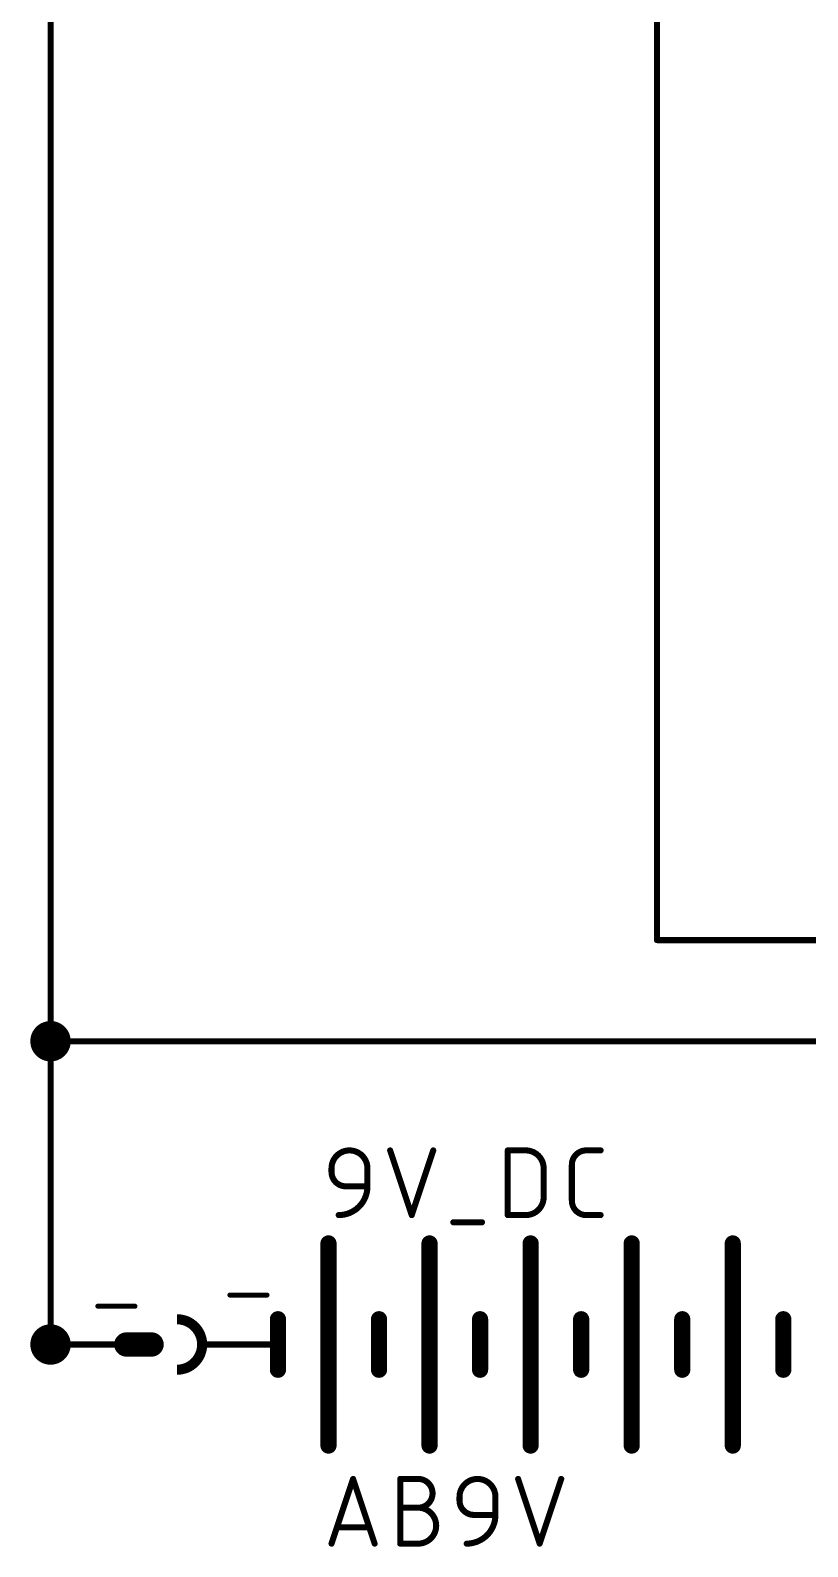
# Model space of a CAD drawing. Extents: x 33 to 158, y -5 to 117.
# Drawn here: x 32.51 to 52.05, y 0 to 38.1 of the extents above; entities that cross this region are included whole.
import ezdxf

# ---------------------------------------------------------------- set-up
doc = ezdxf.new("R2010")
doc.units = 0
for name, color, linetype in [('91', 122, 'CONTINUOUS'), ('94', 12, 'CONTINUOUS'), ('95', 251, 'CONTINUOUS'), ('96', 251, 'CONTINUOUS')]:
    doc.layers.add(name, color=color, linetype=linetype)

msp = doc.modelspace()

# ---------------------------------------------------------------- linework, layer by layer
at = {"layer": '91', "const_width": 0.1524}
for points in [[(33.02, 12.7), (33.02, 71.12)], [(48.26, 71.12), (48.26, 15.24)], [(48.26, 15.24), (73.66, 15.24)], [(78.74, 12.7), (33.02, 12.7)], [(33.02, 12.7), (33.02, 5.08)]]:
    msp.add_lwpolyline(points, dxfattribs=at)
at = {"layer": '91'}
for points, const_width in [([(48.26, 15.2781, 1), (48.26, 15.2019)], 0.0762), ([(48.2219, 15.24, 1), (48.2981, 15.24)], 0.0762), ([(33.02, 12.446, 1), (33.02, 12.954, 1), (33.02, 12.446)], 0.508), ([(33.02, 12.7381, 1), (33.02, 12.6619)], 0.0762), ([(33.0581, 12.7, 1), (32.9819, 12.7)], 0.0762), ([(32.9819, 12.7, 1), (33.0581, 12.7)], 0.0762), ([(33.02, 4.826, 1), (33.02, 5.334, 1), (33.02, 4.826)], 0.508), ([(32.9819, 5.08, 1), (33.0581, 5.08)], 0.0762)]:
    msp.add_lwpolyline(points, format="xyb", dxfattribs=dict(at, const_width=const_width))
at = {"layer": '94'}
for points, const_width in [([(40.005, 7.62), (40.005, 2.54)], 0.4064), ([(42.545, 7.62), (42.545, 2.54)], 0.4064), ([(45.085, 7.62), (45.085, 2.54)], 0.4064), ([(47.625, 7.62), (47.625, 2.54)], 0.4064), ([(50.165, 7.62), (50.165, 2.54)], 0.4064), ([(37.5285, 6.3218), (38.4598, 6.3218)], 0.127), ([(38.735, 5.715), (38.735, 5.08)], 0.4064), ([(41.275, 5.715), (41.275, 4.445)], 0.4064), ([(43.815, 5.715), (43.815, 4.445)], 0.4064), ([(46.355, 5.715), (46.355, 4.445)], 0.4064), ([(48.895, 5.715), (48.895, 4.445)], 0.4064), ([(51.435, 5.715), (51.435, 4.445)], 0.4064), ([(35.56, 5.08), (34.925, 5.08)], 0.6096), ([(33.02, 5.08), (35.56, 5.08)], 0.1524), ([(36.83, 5.08), (38.735, 5.08)], 0.1524), ([(38.735, 5.08), (38.735, 4.445)], 0.4064)]:
    msp.add_lwpolyline(points, dxfattribs=dict(at, const_width=const_width))
for points, const_width in [([(40.1066, 7.62, 1), (39.9034, 7.62)], 0.2032), ([(42.6466, 7.62, 1), (42.4434, 7.62)], 0.2032), ([(45.1866, 7.62, 1), (44.9834, 7.62)], 0.2032), ([(47.7266, 7.62, 1), (47.5234, 7.62)], 0.2032), ([(50.2666, 7.62, 1), (50.0634, 7.62)], 0.2032), ([(37.5285, 6.3535, 1), (37.5285, 6.29)], 0.0635), ([(38.4598, 6.29, 1), (38.4598, 6.3535)], 0.0635), ([(36.195, 4.445, 1), (36.195, 5.715)], 0.254), ([(38.8366, 5.715, 1), (38.6334, 5.715)], 0.2032), ([(41.3766, 5.715, 1), (41.1734, 5.715)], 0.2032), ([(43.9166, 5.715, 1), (43.7134, 5.715)], 0.2032), ([(46.4566, 5.715, 1), (46.2534, 5.715)], 0.2032), ([(48.9966, 5.715, 1), (48.7934, 5.715)], 0.2032), ([(51.5366, 5.715, 1), (51.3334, 5.715)], 0.2032), ([(34.925, 5.2324, 1), (34.925, 4.9276)], 0.3048), ([(35.56, 4.9276, 1), (35.56, 5.2324)], 0.3048), ([(33.02, 5.1181, 1), (33.02, 5.0419)], 0.0762), ([(35.56, 5.0419, 1), (35.56, 5.1181)], 0.0762), ([(36.83, 5.1181, 1), (36.83, 5.0419)], 0.0762), ([(38.8366, 5.08, 1), (38.6334, 5.08)], 0.2032), ([(38.6334, 5.08, 1), (38.8366, 5.08)], 0.2032), ([(38.735, 5.0419, 1), (38.735, 5.1181)], 0.0762), ([(38.6334, 4.445, 1), (38.8366, 4.445)], 0.2032), ([(41.1734, 4.445, 1), (41.3766, 4.445)], 0.2032), ([(43.7134, 4.445, 1), (43.9166, 4.445)], 0.2032), ([(46.2534, 4.445, 1), (46.4566, 4.445)], 0.2032), ([(48.7934, 4.445, 1), (48.9966, 4.445)], 0.2032), ([(51.3334, 4.445, 1), (51.5366, 4.445)], 0.2032), ([(39.9034, 2.54, 1), (40.1066, 2.54)], 0.2032), ([(42.4434, 2.54, 1), (42.6466, 2.54)], 0.2032), ([(44.9834, 2.54, 1), (45.1866, 2.54)], 0.2032), ([(47.5234, 2.54, 1), (47.7266, 2.54)], 0.2032), ([(50.0634, 2.54, 1), (50.2666, 2.54)], 0.2032)]:
    msp.add_lwpolyline(points, format="xyb", dxfattribs=dict(at, const_width=const_width))
at = {"layer": '95'}
for points, const_width in [([(40.9843, 9.5052, 1), (40.0812, 9.5052)], 0.1524), ([(41.5902, 9.9688, 1), (41.5179, 9.9448)], 0.0762), ([(42.6739, 9.9448, 1), (42.6016, 9.9688)], 0.0762), ([(44.5481, 9.9568, 1), (44.4719, 9.9568)], 0.0762), ([(44.51, 9.9949, 1), (44.51, 9.9187)], 0.0762), ([(45.4132, 9.5052, 0.4142), (44.9616, 9.9568)], 0.1524), ([(44.9616, 9.9949, 1), (44.9616, 9.9187)], 0.0762), ([(44.9616, 9.9187, 1), (44.9616, 9.9949)], 0.0762), ([(46.4826, 9.9568, 0.4142), (46.1213, 9.5956)], 0.1524), ([(46.4826, 9.9949, 1), (46.4826, 9.9187)], 0.0762), ([(46.4826, 9.9187, 1), (46.4826, 9.9949)], 0.0762), ([(46.8438, 9.9187, 1), (46.8438, 9.9949)], 0.0762), ([(40.1193, 9.5052, 1), (40.0431, 9.5052)], 0.0762), ([(40.0431, 9.5052, 1), (40.1193, 9.5052)], 0.0762), ([(41.0224, 9.5052, 1), (40.9462, 9.5052)], 0.0762), ([(40.9462, 9.5052, 1), (41.0224, 9.5052)], 0.0762), ([(45.4513, 9.5052, 1), (45.3751, 9.5052)], 0.0762), ([(45.3751, 9.5052, 1), (45.4513, 9.5052)], 0.0762), ([(46.1594, 9.5956, 1), (46.0832, 9.5956)], 0.0762), ([(46.0832, 9.5956, 1), (46.1594, 9.5956)], 0.0762), ([(40.0812, 9.4149, 0.4142), (40.4424, 9.0537)], 0.1524), ([(40.1193, 9.4149, 1), (40.0431, 9.4149)], 0.0762), ([(40.0431, 9.4149, 1), (40.1193, 9.4149)], 0.0762), ([(40.2618, 8.3312, 0.4142), (40.9843, 9.0537)], 0.1524), ([(40.4424, 9.0918, 1), (40.4424, 9.0156)], 0.0762), ([(40.4424, 9.0156, 1), (40.4424, 9.0918)], 0.0762), ([(41.0224, 9.0537, 1), (40.9462, 9.0537)], 0.0762), ([(40.9462, 9.0537, 1), (41.0224, 9.0537)], 0.0762), ([(40.9843, 9.0156, 1), (40.9843, 9.0918)], 0.0762), ([(44.9616, 8.3312, 0.4142), (45.4132, 8.7828)], 0.1524), ([(45.4513, 8.7828, 1), (45.3751, 8.7828)], 0.0762), ([(45.3751, 8.7828, 1), (45.4513, 8.7828)], 0.0762), ([(46.1213, 8.6924, 0.4142), (46.4826, 8.3312)], 0.1524), ([(46.1594, 8.6924, 1), (46.0832, 8.6924)], 0.0762), ([(40.2618, 8.3693, 1), (40.2618, 8.2931)], 0.0762), ([(44.51, 8.3693, 1), (44.51, 8.2931)], 0.0762), ([(44.9616, 8.3693, 1), (44.9616, 8.2931)], 0.0762), ([(44.9616, 8.2931, 1), (44.9616, 8.3693)], 0.0762), ([(46.0832, 8.6924, 1), (46.1594, 8.6924)], 0.0762), ([(46.4826, 8.3693, 1), (46.4826, 8.2931)], 0.0762), ([(46.4826, 8.2931, 1), (46.4826, 8.3693)], 0.0762), ([(46.8438, 8.2931, 1), (46.8438, 8.3693)], 0.0762), ([(42.0597, 8.3432, 1), (42.132, 8.3192)], 0.0762), ([(42.0597, 8.3192, 1), (42.132, 8.3432)], 0.0762), ([(43.1414, 8.1887, 1), (43.1414, 8.1125)], 0.0762), ([(43.8639, 8.1125, 1), (43.8639, 8.1887)], 0.0762), ([(44.4719, 8.3312, 1), (44.5481, 8.3312)], 0.0762), ([(34.2096, 6.0741, 1), (34.2096, 6.0106)], 0.0635), ([(35.1409, 6.0106, 1), (35.1409, 6.0741)], 0.0635)]:
    msp.add_lwpolyline(points, format="xyb", dxfattribs=dict(at, const_width=const_width))
for points, const_width in [([(41.554, 9.9568), (42.0959, 8.3312)], 0.1524), ([(42.0959, 8.3312), (42.6377, 9.9568)], 0.1524), ([(44.51, 8.3312), (44.51, 9.9568)], 0.1524), ([(44.51, 9.9568), (44.9616, 9.9568)], 0.1524), ([(46.4826, 9.9568), (46.8438, 9.9568)], 0.1524), ([(40.0812, 9.4149), (40.0812, 9.5052)], 0.1524), ([(40.9843, 9.5052), (40.9843, 9.0537)], 0.1524), ([(45.4132, 9.5052), (45.4132, 8.7828)], 0.1524), ([(46.1213, 8.6924), (46.1213, 9.5956)], 0.1524), ([(40.9843, 9.0537), (40.4424, 9.0537)], 0.1524), ([(44.9616, 8.3312), (44.51, 8.3312)], 0.1524), ([(46.8438, 8.3312), (46.4826, 8.3312)], 0.1524), ([(43.1414, 8.1506), (43.8639, 8.1506)], 0.1524), ([(34.2096, 6.0424), (35.1409, 6.0424)], 0.127)]:
    msp.add_lwpolyline(points, dxfattribs=dict(at, const_width=const_width))
at = {"layer": '96', "const_width": 0.1524}
for points in [[(40.0812, 0.0762), (40.6231, 1.7018)], [(40.6231, 1.7018), (41.1649, 0.0762)], [(41.8078, 0.0762), (41.8078, 1.7018)], [(41.8078, 1.7018), (42.2594, 1.7018)], [(44.7706, 1.7018), (45.3124, 0.0762)], [(45.3124, 0.0762), (45.8543, 1.7018)], [(43.2978, 1.1599), (43.2978, 1.2502)], [(44.2009, 1.2502), (44.2009, 0.7987)], [(41.8078, 0.9793), (42.2594, 0.9793)], [(44.2009, 0.7987), (43.659, 0.7987)], [(41.0295, 0.4826), (40.2167, 0.4826)], [(42.2594, 0.0762), (41.8078, 0.0762)]]:
    msp.add_lwpolyline(points, dxfattribs=at)
at = {"layer": '96'}
for points, const_width in [([(40.6592, 1.7138, 1), (40.5869, 1.6898)], 0.0762), ([(40.6592, 1.6898, 1), (40.5869, 1.7138)], 0.0762), ([(41.8459, 1.7018, 1), (41.7697, 1.7018)], 0.0762), ([(41.8078, 1.7399, 1), (41.8078, 1.6637)], 0.0762), ([(42.2594, 0.9793, 1), (42.2594, 1.7018)], 0.1524), ([(42.2594, 1.7399, 1), (42.2594, 1.6637)], 0.0762), ([(42.2594, 1.6637, 1), (42.2594, 1.7399)], 0.0762), ([(44.2009, 1.2502, 1), (43.2978, 1.2502)], 0.1524), ([(44.8067, 1.7138, 1), (44.7344, 1.6898)], 0.0762), ([(45.8904, 1.6898, 1), (45.8182, 1.7138)], 0.0762), ([(43.3359, 1.2502, 1), (43.2597, 1.2502)], 0.0762), ([(43.2597, 1.2502, 1), (43.3359, 1.2502)], 0.0762), ([(43.2978, 1.1599, 0.4142), (43.659, 0.7987)], 0.1524), ([(43.3359, 1.1599, 1), (43.2597, 1.1599)], 0.0762), ([(43.2597, 1.1599, 1), (43.3359, 1.1599)], 0.0762), ([(44.239, 1.2502, 1), (44.1628, 1.2502)], 0.0762), ([(44.1628, 1.2502, 1), (44.239, 1.2502)], 0.0762), ([(41.8078, 1.0174, 1), (41.8078, 0.9412)], 0.0762), ([(42.2594, 0.0762, 1), (42.2594, 0.9793)], 0.1524), ([(42.2594, 1.0174, 1), (42.2594, 0.9412)], 0.0762), ([(42.2594, 1.0174, 1), (42.2594, 0.9412)], 0.0762), ([(42.2594, 0.9412, 1), (42.2594, 1.0174)], 0.0762), ([(43.4784, 0.0762, 0.4142), (44.2009, 0.7987)], 0.1524), ([(43.659, 0.8368, 1), (43.659, 0.7606)], 0.0762), ([(43.659, 0.7606, 1), (43.659, 0.8368)], 0.0762), ([(44.239, 0.7987, 1), (44.1628, 0.7987)], 0.0762), ([(44.1628, 0.7987, 1), (44.239, 0.7987)], 0.0762), ([(44.2009, 0.7606, 1), (44.2009, 0.8368)], 0.0762), ([(40.2167, 0.5207, 1), (40.2167, 0.4445)], 0.0762), ([(41.0295, 0.4445, 1), (41.0295, 0.5207)], 0.0762), ([(40.0451, 0.0882, 1), (40.1173, 0.0642)], 0.0762), ([(41.1288, 0.0642, 1), (41.2011, 0.0882)], 0.0762), ([(41.8078, 0.1143, 1), (41.8078, 0.0381)], 0.0762), ([(41.7697, 0.0762, 1), (41.8459, 0.0762)], 0.0762), ([(42.2594, 0.1143, 1), (42.2594, 0.0381)], 0.0762), ([(42.2594, 0.0381, 1), (42.2594, 0.1143)], 0.0762), ([(43.4784, 0.1143, 1), (43.4784, 0.0381)], 0.0762), ([(45.2763, 0.0882, 1), (45.3486, 0.0642)], 0.0762), ([(45.2763, 0.0642, 1), (45.3486, 0.0882)], 0.0762)]:
    msp.add_lwpolyline(points, format="xyb", dxfattribs=dict(at, const_width=const_width))

doc.saveas('drawing.dxf')
